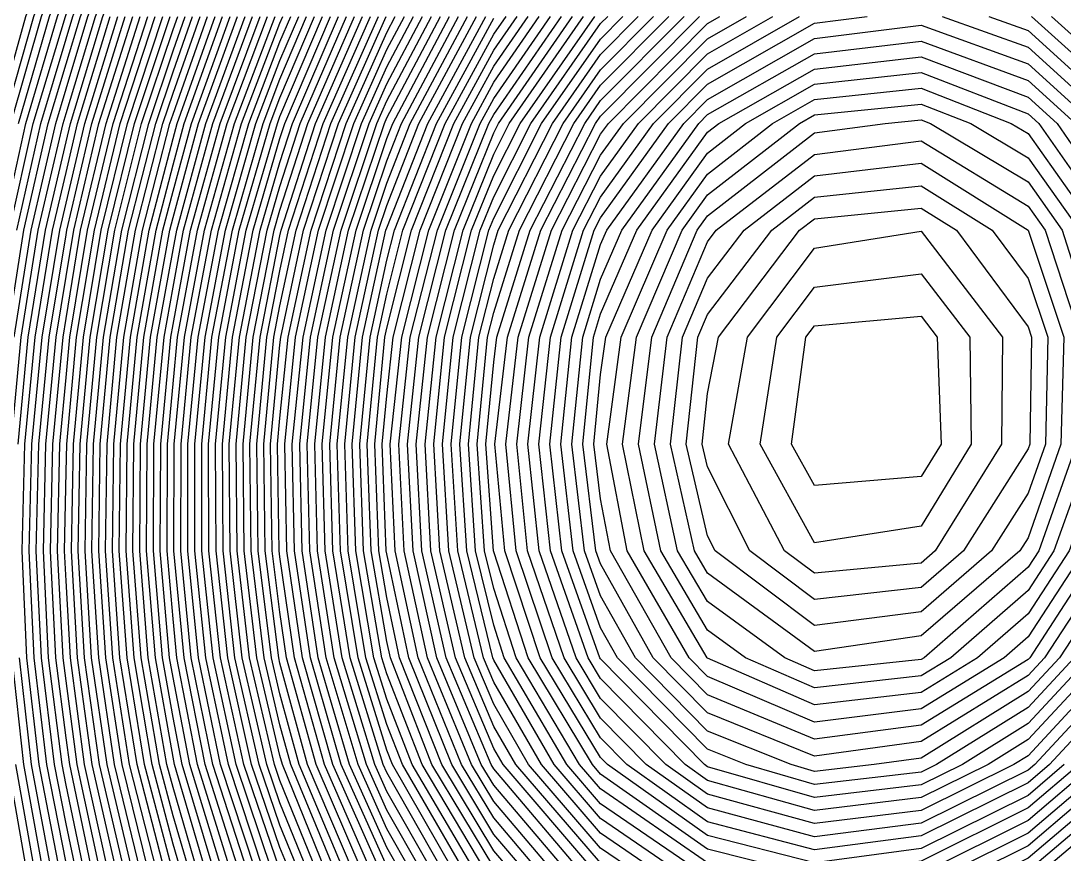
# Model space of a CAD drawing. Header units: inches. Extents: x -3765 to -2207, y 6717241 to 6718976.
# Drawn here: x -2516.04 to -2479.46, y 6717805.6 to 6717834.82 of the extents above; entities that cross this region are included whole.
import ezdxf

# ---------------------------------------------------------------- set-up
doc = ezdxf.new("R2010")
doc.units = ezdxf.units.IN
doc.header["$MEASUREMENT"] = 0

msp = doc.modelspace()

# ---------------------------------------------------------------- linework, layer by layer
for points in [[(-2516.916, 6717831.222), (-2515.869, 6717834.97), (-2514.506, 6717838.718), (-2514.452, 6717838.848), (-2512.893, 6717842.466), (-2510.891, 6717846.215), (-2510.704, 6717846.528), (-2508.444, 6717849.963), (-2506.956, 6717851.891), (-2505.319, 6717853.711), (-2503.208, 6717855.799), (-2501.132, 6717857.459)], [(-2516.688, 6717827.474), (-2515.866, 6717831.222), (-2514.757, 6717834.97), (-2514.452, 6717835.808), (-2513.38, 6717838.718), (-2511.669, 6717842.466), (-2510.704, 6717844.258), (-2509.555, 6717846.215), (-2506.956, 6717849.962), (-2506.955, 6717849.963), (-2503.585, 6717853.711), (-2503.208, 6717854.084), (-2499.46, 6717857.115), (-2498.905, 6717857.459)], [(-2516.653, 6717831.222), (-2515.591, 6717834.97), (-2514.452, 6717838.095), (-2514.222, 6717838.718), (-2512.587, 6717842.466), (-2510.704, 6717845.961), (-2510.555, 6717846.215), (-2508.072, 6717849.963), (-2506.956, 6717851.408), (-2504.886, 6717853.711), (-2503.208, 6717855.371), (-2500.596, 6717857.459)], [(-2516.524, 6717823.726), (-2515.934, 6717827.474), (-2515.079, 6717831.222), (-2514.452, 6717833.311), (-2513.953, 6717834.97), (-2512.538, 6717838.718), (-2510.751, 6717842.466), (-2510.704, 6717842.554), (-2508.555, 6717846.215), (-2506.956, 6717848.52), (-2505.795, 6717849.963), (-2503.208, 6717852.806), (-2502.193, 6717853.711), (-2499.46, 6717855.947), (-2497.019, 6717857.459)], [(-2516.437, 6717827.474), (-2515.604, 6717831.222), (-2514.479, 6717834.97), (-2514.452, 6717835.046), (-2513.099, 6717838.718), (-2511.363, 6717842.466), (-2510.704, 6717843.69), (-2509.221, 6717846.215), (-2506.956, 6717849.481), (-2506.568, 6717849.963), (-2503.208, 6717853.656), (-2503.146, 6717853.711), (-2499.46, 6717856.726), (-2498.276, 6717857.459)], [(-2516.391, 6717831.222), (-2515.313, 6717834.97), (-2514.452, 6717837.333), (-2513.942, 6717838.718), (-2512.281, 6717842.466), (-2510.704, 6717845.393), (-2510.221, 6717846.215), (-2507.7, 6717849.963), (-2506.956, 6717850.926), (-2504.452, 6717853.711), (-2503.208, 6717854.942), (-2500.059, 6717857.459)], [(-2516.384, 6717819.978), (-2516.033, 6717823.726), (-2515.431, 6717827.474), (-2514.555, 6717831.222), (-2514.452, 6717831.564), (-2513.428, 6717834.97), (-2511.977, 6717838.718), (-2510.704, 6717841.382), (-2510.145, 6717842.466), (-2507.888, 6717846.215), (-2506.956, 6717847.559), (-2505.022, 6717849.963), (-2503.208, 6717851.956), (-2501.241, 6717853.711), (-2499.46, 6717855.168), (-2495.761, 6717857.459)], [(-2516.279, 6717823.726), (-2515.682, 6717827.474), (-2514.817, 6717831.222), (-2514.452, 6717832.438), (-2513.691, 6717834.97), (-2512.257, 6717838.718), (-2510.704, 6717841.97), (-2510.448, 6717842.466), (-2508.221, 6717846.215), (-2506.956, 6717848.039), (-2505.409, 6717849.963), (-2503.208, 6717852.381), (-2501.717, 6717853.711), (-2499.46, 6717855.557), (-2496.39, 6717857.459)], [(-2516.185, 6717827.474), (-2515.342, 6717831.222), (-2514.452, 6717834.184), (-2514.215, 6717834.97), (-2512.819, 6717838.718), (-2511.057, 6717842.466), (-2510.704, 6717843.122), (-2508.888, 6717846.215), (-2506.956, 6717849.001), (-2506.182, 6717849.963), (-2503.208, 6717853.231), (-2502.67, 6717853.711), (-2499.46, 6717856.336), (-2497.648, 6717857.459)], [(-2516.14, 6717819.978), (-2515.788, 6717823.726), (-2515.179, 6717827.474), (-2514.452, 6717830.571), (-2514.3, 6717831.222), (-2513.166, 6717834.97), (-2511.696, 6717838.718), (-2510.704, 6717840.795), (-2509.843, 6717842.466), (-2507.555, 6717846.215), (-2506.956, 6717847.078), (-2504.635, 6717849.963), (-2503.208, 6717851.532), (-2500.765, 6717853.711), (-2499.46, 6717854.778), (-2495.711, 6717857.125), (-2494.965, 6717857.459)], [(-2516.129, 6717831.222), (-2515.035, 6717834.97), (-2514.452, 6717836.571), (-2513.661, 6717838.718), (-2511.975, 6717842.466), (-2510.704, 6717844.825), (-2509.888, 6717846.215), (-2507.327, 6717849.963), (-2506.956, 6717850.444), (-2504.018, 6717853.711), (-2503.208, 6717854.513), (-2499.523, 6717857.459)], [(-2507.107, 6717789.994), (-2510.086, 6717793.742), (-2510.704, 6717794.733), (-2512.152, 6717797.49), (-2513.623, 6717801.238), (-2514.452, 6717804.146), (-2514.675, 6717804.986), (-2515.403, 6717808.734), (-2515.834, 6717812.482), (-2515.993, 6717816.23), (-2515.896, 6717819.978), (-2515.542, 6717823.726), (-2514.928, 6717827.474), (-2514.452, 6717829.5), (-2514.051, 6717831.222), (-2512.904, 6717834.97)], [(-2506.956, 6717790.35), (-2509.672, 6717793.742), (-2510.704, 6717795.396), (-2511.803, 6717797.49), (-2513.313, 6717801.238), (-2514.387, 6717804.986), (-2514.452, 6717805.297), (-2515.133, 6717808.734), (-2515.578, 6717812.482), (-2515.746, 6717816.23), (-2515.652, 6717819.978), (-2515.297, 6717823.726), (-2514.676, 6717827.474), (-2514.452, 6717828.429), (-2513.802, 6717831.222), (-2512.641, 6717834.97)], [(-2506.041, 6717789.994), (-2506.956, 6717790.867), (-2509.258, 6717793.742), (-2510.704, 6717796.06), (-2511.455, 6717797.49), (-2513.002, 6717801.238), (-2514.104, 6717804.986), (-2514.452, 6717806.656), (-2514.864, 6717808.734), (-2515.322, 6717812.482), (-2515.499, 6717816.23), (-2515.408, 6717819.978), (-2515.052, 6717823.726), (-2514.452, 6717827.315), (-2514.426, 6717827.474), (-2513.553, 6717831.222), (-2512.379, 6717834.97)], [(-2505.5, 6717789.994), (-2506.956, 6717791.384), (-2508.844, 6717793.742), (-2510.704, 6717796.723), (-2511.106, 6717797.49), (-2512.692, 6717801.238), (-2513.822, 6717804.986), (-2514.452, 6717808.015), (-2514.594, 6717808.734), (-2515.066, 6717812.482), (-2515.251, 6717816.23), (-2515.164, 6717819.978), (-2514.806, 6717823.726), (-2514.452, 6717825.847), (-2514.185, 6717827.474), (-2513.304, 6717831.222), (-2512.117, 6717834.97)], [(-2504.959, 6717789.994), (-2506.956, 6717791.901), (-2508.43, 6717793.742), (-2510.704, 6717797.387), (-2510.758, 6717797.49), (-2512.382, 6717801.238), (-2513.539, 6717804.986), (-2514.328, 6717808.734), (-2514.452, 6717809.676), (-2514.81, 6717812.482), (-2515.004, 6717816.23), (-2514.92, 6717819.978), (-2514.561, 6717823.726), (-2514.452, 6717824.379), (-2513.945, 6717827.474), (-2513.054, 6717831.222), (-2511.854, 6717834.97)], [(-2504.417, 6717789.994), (-2506.956, 6717792.418), (-2508.016, 6717793.742), (-2510.4, 6717797.49), (-2510.704, 6717798.093), (-2512.071, 6717801.238), (-2513.256, 6717804.986), (-2514.066, 6717808.734), (-2514.452, 6717811.678), (-2514.554, 6717812.482), (-2514.756, 6717816.23), (-2514.676, 6717819.978), (-2514.452, 6717822.313), (-2514.321, 6717823.726), (-2513.704, 6717827.474), (-2512.805, 6717831.222), (-2511.592, 6717834.97)], [(-2503.876, 6717789.994), (-2506.956, 6717792.934), (-2507.602, 6717793.742), (-2510.041, 6717797.49), (-2510.704, 6717798.807), (-2511.761, 6717801.238), (-2512.974, 6717804.986), (-2513.804, 6717808.734), (-2514.303, 6717812.482), (-2514.452, 6717815.184), (-2514.509, 6717816.23), (-2514.452, 6717818.998), (-2514.432, 6717819.978), (-2514.085, 6717823.726), (-2513.464, 6717827.474), (-2512.556, 6717831.222), (-2511.33, 6717834.97)], [(-2503.335, 6717789.994), (-2506.956, 6717793.451), (-2507.188, 6717793.742), (-2509.682, 6717797.49), (-2510.704, 6717799.521), (-2511.45, 6717801.238), (-2512.691, 6717804.986), (-2513.541, 6717808.734), (-2514.055, 6717812.482), (-2514.268, 6717816.23), (-2514.197, 6717819.978), (-2513.849, 6717823.726), (-2513.223, 6717827.474), (-2512.307, 6717831.222), (-2511.067, 6717834.97)], [(-2503.208, 6717790.329), (-2506.756, 6717793.742), (-2506.956, 6717793.975), (-2509.322, 6717797.49), (-2510.704, 6717800.234), (-2511.14, 6717801.238), (-2512.408, 6717804.986), (-2513.279, 6717808.734), (-2513.806, 6717812.482), (-2514.028, 6717816.23), (-2513.962, 6717819.978), (-2513.614, 6717823.726), (-2512.983, 6717827.474), (-2512.058, 6717831.222), (-2510.805, 6717834.97)], [(-2502.05, 6717789.994), (-2503.208, 6717790.767), (-2506.3, 6717793.742), (-2506.956, 6717794.509), (-2508.963, 6717797.49), (-2510.704, 6717800.948), (-2510.83, 6717801.238), (-2512.126, 6717804.986), (-2513.016, 6717808.734), (-2513.558, 6717812.482), (-2513.789, 6717816.23), (-2513.726, 6717819.978), (-2513.378, 6717823.726), (-2512.742, 6717827.474), (-2511.808, 6717831.222), (-2510.704, 6717834.514), (-2510.542, 6717834.97)], [(-2501.394, 6717789.994), (-2503.208, 6717791.205), (-2505.845, 6717793.742), (-2506.956, 6717795.042), (-2508.604, 6717797.49), (-2510.514, 6717801.238), (-2510.704, 6717801.719), (-2511.843, 6717804.986), (-2512.754, 6717808.734), (-2513.31, 6717812.482), (-2513.549, 6717816.23), (-2513.491, 6717819.978), (-2513.142, 6717823.726), (-2512.502, 6717827.474), (-2511.559, 6717831.222), (-2510.704, 6717833.772), (-2510.279, 6717834.97)], [(-2500.738, 6717789.994), (-2503.208, 6717791.643), (-2505.389, 6717793.742), (-2506.956, 6717795.576), (-2508.245, 6717797.49), (-2510.194, 6717801.238), (-2510.704, 6717802.53), (-2511.56, 6717804.986), (-2512.492, 6717808.734), (-2513.062, 6717812.482), (-2513.31, 6717816.23), (-2513.256, 6717819.978), (-2512.906, 6717823.726), (-2512.261, 6717827.474), (-2511.31, 6717831.222), (-2510.704, 6717833.029), (-2510.017, 6717834.97)], [(-2500.082, 6717789.994), (-2503.208, 6717792.082), (-2504.933, 6717793.742), (-2506.956, 6717796.109), (-2507.885, 6717797.49), (-2509.874, 6717801.238), (-2510.704, 6717803.34), (-2511.278, 6717804.986), (-2512.229, 6717808.734), (-2512.813, 6717812.482), (-2513.07, 6717816.23), (-2513.02, 6717819.978), (-2512.671, 6717823.726), (-2512.021, 6717827.474), (-2511.061, 6717831.222), (-2510.704, 6717832.287), (-2509.754, 6717834.97)], [(-2499.46, 6717790.013), (-2503.208, 6717792.52), (-2504.478, 6717793.742), (-2506.956, 6717796.642), (-2507.526, 6717797.49), (-2509.554, 6717801.238), (-2510.704, 6717804.151), (-2510.995, 6717804.986), (-2511.967, 6717808.734), (-2512.565, 6717812.482), (-2512.831, 6717816.23), (-2512.785, 6717819.978), (-2512.435, 6717823.726), (-2511.78, 6717827.474), (-2510.812, 6717831.222), (-2510.704, 6717831.544), (-2509.491, 6717834.97)], [(-2499.46, 6717790.4), (-2503.208, 6717792.958), (-2504.022, 6717793.742), (-2506.956, 6717797.176), (-2507.167, 6717797.49), (-2509.234, 6717801.238), (-2510.704, 6717804.961), (-2510.712, 6717804.986), (-2511.704, 6717808.734), (-2512.317, 6717812.482), (-2512.591, 6717816.23), (-2512.55, 6717819.978), (-2512.199, 6717823.726), (-2511.54, 6717827.474), (-2510.704, 6717830.697), (-2510.561, 6717831.222), (-2509.228, 6717834.97)], [(-2497.588, 6717789.994), (-2499.46, 6717790.787), (-2503.208, 6717793.396), (-2503.567, 6717793.742), (-2506.793, 6717797.49), (-2506.956, 6717797.726), (-2508.914, 6717801.238), (-2510.422, 6717804.986), (-2510.704, 6717805.946), (-2511.442, 6717808.734), (-2512.068, 6717812.482), (-2512.352, 6717816.23), (-2512.314, 6717819.978), (-2511.963, 6717823.726), (-2511.299, 6717827.474), (-2510.704, 6717829.77), (-2510.31, 6717831.222), (-2508.966, 6717834.97)], [(-2496.676, 6717789.994), (-2499.46, 6717791.174), (-2503.091, 6717793.742), (-2503.208, 6717793.838), (-2506.398, 6717797.49), (-2506.956, 6717798.3), (-2508.594, 6717801.238), (-2510.131, 6717804.986), (-2510.704, 6717806.937), (-2511.18, 6717808.734), (-2511.82, 6717812.482), (-2512.112, 6717816.23), (-2512.079, 6717819.978), (-2511.728, 6717823.726), (-2511.059, 6717827.474), (-2510.704, 6717828.843), (-2510.059, 6717831.222), (-2508.703, 6717834.97)], [(-2495.764, 6717789.994), (-2499.46, 6717791.561), (-2502.544, 6717793.742), (-2503.208, 6717794.29), (-2506.003, 6717797.49), (-2506.956, 6717798.874), (-2508.274, 6717801.238), (-2509.841, 6717804.986), (-2510.704, 6717807.928), (-2510.917, 6717808.734), (-2511.572, 6717812.482), (-2511.873, 6717816.23), (-2511.843, 6717819.978), (-2511.492, 6717823.726), (-2510.818, 6717827.474), (-2510.704, 6717827.917), (-2509.808, 6717831.222), (-2508.44, 6717834.97)], [(-2495.711, 6717790.327), (-2499.46, 6717791.948), (-2501.996, 6717793.742), (-2503.208, 6717794.742), (-2505.608, 6717797.49), (-2506.956, 6717799.448), (-2507.954, 6717801.238), (-2509.55, 6717804.986), (-2510.653, 6717808.734), (-2510.704, 6717808.994), (-2511.323, 6717812.482), (-2511.633, 6717816.23), (-2511.608, 6717819.978), (-2511.256, 6717823.726), (-2510.704, 6717826.79), (-2510.576, 6717827.474), (-2509.557, 6717831.222), (-2508.177, 6717834.97)], [(-2495.711, 6717790.68), (-2499.46, 6717792.335), (-2501.449, 6717793.742), (-2503.208, 6717795.195), (-2505.212, 6717797.49), (-2506.956, 6717800.022), (-2507.634, 6717801.238), (-2509.259, 6717804.986), (-2510.384, 6717808.734), (-2510.704, 6717810.392), (-2511.075, 6717812.482), (-2511.394, 6717816.23), (-2511.373, 6717819.978), (-2511.02, 6717823.726), (-2510.704, 6717825.483), (-2510.332, 6717827.474), (-2509.306, 6717831.222), (-2507.915, 6717834.97)], [(-2491.963, 6717790.236), (-2495.711, 6717791.033), (-2499.46, 6717792.722), (-2500.902, 6717793.742), (-2503.208, 6717795.647), (-2504.817, 6717797.49), (-2506.956, 6717800.596), (-2507.314, 6717801.238), (-2508.969, 6717804.986), (-2510.114, 6717808.734), (-2510.704, 6717811.791), (-2510.827, 6717812.482), (-2511.154, 6717816.23), (-2511.137, 6717819.978), (-2510.785, 6717823.726), (-2510.704, 6717824.175), (-2510.088, 6717827.474), (-2509.055, 6717831.222), (-2507.652, 6717834.97)], [(-2491.963, 6717790.567), (-2495.711, 6717791.387), (-2499.46, 6717793.109), (-2500.354, 6717793.742), (-2503.208, 6717796.099), (-2504.422, 6717797.49), (-2506.956, 6717801.17), (-2506.994, 6717801.238), (-2508.678, 6717804.986), (-2509.844, 6717808.734), (-2510.575, 6717812.482), (-2510.704, 6717813.847), (-2510.915, 6717816.23), (-2510.902, 6717819.978), (-2510.704, 6717822.084), (-2510.545, 6717823.726), (-2509.844, 6717827.474), (-2508.804, 6717831.222), (-2507.389, 6717834.97)], [(-2478.851, 6717793.742), (-2480.719, 6717792.736), (-2484.467, 6717791.431), (-2488.215, 6717790.819), (-2491.963, 6717790.899), (-2495.711, 6717791.74), (-2499.46, 6717793.496), (-2499.807, 6717793.742), (-2503.208, 6717796.552), (-2504.027, 6717797.49), (-2506.647, 6717801.238), (-2506.956, 6717801.807), (-2508.387, 6717804.986), (-2509.574, 6717808.734), (-2510.319, 6717812.482), (-2510.675, 6717816.23), (-2510.666, 6717819.978), (-2510.304, 6717823.726), (-2509.6, 6717827.474), (-2508.553, 6717831.222), (-2507.126, 6717834.97)], [(-2479.442, 6717793.742), (-2480.719, 6717793.054), (-2484.467, 6717791.746), (-2488.215, 6717791.138), (-2491.963, 6717791.23), (-2495.711, 6717792.093), (-2499.187, 6717793.742), (-2499.46, 6717793.888), (-2503.208, 6717797.004), (-2503.632, 6717797.49), (-2506.296, 6717801.238), (-2506.956, 6717802.452), (-2508.096, 6717804.986), (-2509.304, 6717808.734), (-2510.064, 6717812.482), (-2510.429, 6717816.23), (-2510.424, 6717819.978), (-2510.063, 6717823.726), (-2509.356, 6717827.474), (-2508.301, 6717831.222), (-2506.956, 6717834.74), (-2506.858, 6717834.97)], [(-2480.033, 6717793.742), (-2480.719, 6717793.372), (-2484.467, 6717792.061), (-2488.215, 6717791.456), (-2491.963, 6717791.561), (-2495.711, 6717792.446), (-2498.442, 6717793.742), (-2499.46, 6717794.286), (-2503.208, 6717797.456), (-2503.237, 6717797.49), (-2505.946, 6717801.238), (-2506.956, 6717803.098), (-2507.806, 6717804.986), (-2509.035, 6717808.734), (-2509.809, 6717812.482), (-2510.182, 6717816.23), (-2510.182, 6717819.978), (-2509.822, 6717823.726), (-2509.112, 6717827.474), (-2508.05, 6717831.222), (-2506.956, 6717834.084), (-2506.578, 6717834.97)], [(-2480.624, 6717793.742), (-2480.719, 6717793.69), (-2484.467, 6717792.376), (-2488.215, 6717791.775), (-2491.963, 6717791.893), (-2495.711, 6717792.8), (-2497.697, 6717793.742), (-2499.46, 6717794.685), (-2502.772, 6717797.49), (-2503.208, 6717797.938), (-2505.596, 6717801.238), (-2506.956, 6717803.743), (-2507.515, 6717804.986), (-2508.765, 6717808.734), (-2509.553, 6717812.482), (-2509.936, 6717816.23), (-2509.941, 6717819.978), (-2509.581, 6717823.726), (-2508.868, 6717827.474), (-2507.799, 6717831.222), (-2506.956, 6717833.427), (-2506.299, 6717834.97)], [(-2481.471, 6717793.742), (-2484.467, 6717792.69), (-2488.215, 6717792.094), (-2491.963, 6717792.224), (-2495.711, 6717793.153), (-2496.952, 6717793.742), (-2499.46, 6717795.083), (-2502.301, 6717797.49), (-2503.208, 6717798.422), (-2505.245, 6717801.238), (-2506.956, 6717804.389), (-2507.224, 6717804.986), (-2508.495, 6717808.734), (-2509.298, 6717812.482), (-2509.69, 6717816.23), (-2509.699, 6717819.978), (-2509.34, 6717823.726), (-2508.624, 6717827.474), (-2507.548, 6717831.222), (-2506.956, 6717832.771), (-2506.02, 6717834.97)], [(-2482.368, 6717793.742), (-2484.467, 6717793.005), (-2488.215, 6717792.413), (-2491.963, 6717792.556), (-2495.711, 6717793.506), (-2496.208, 6717793.742), (-2499.46, 6717795.482), (-2501.831, 6717797.49), (-2503.208, 6717798.907), (-2504.895, 6717801.238), (-2506.932, 6717804.986), (-2506.956, 6717805.045), (-2508.225, 6717808.734), (-2509.043, 6717812.482), (-2509.444, 6717816.23), (-2509.457, 6717819.978), (-2509.099, 6717823.726), (-2508.38, 6717827.474), (-2507.297, 6717831.222), (-2506.956, 6717832.115), (-2505.74, 6717834.97)], [(-2483.265, 6717793.742), (-2484.467, 6717793.32), (-2488.215, 6717792.732), (-2491.963, 6717792.887), (-2495.282, 6717793.742), (-2495.711, 6717793.863), (-2499.46, 6717795.88), (-2501.36, 6717797.49), (-2503.208, 6717799.391), (-2504.544, 6717801.238), (-2506.614, 6717804.986), (-2506.956, 6717805.829), (-2507.955, 6717808.734), (-2508.787, 6717812.482), (-2509.198, 6717816.23), (-2509.216, 6717819.978), (-2508.858, 6717823.726), (-2508.136, 6717827.474), (-2507.046, 6717831.222), (-2506.956, 6717831.458), (-2505.461, 6717834.97)], [(-2484.162, 6717793.742), (-2484.467, 6717793.634), (-2488.215, 6717793.051), (-2491.963, 6717793.218), (-2493.995, 6717793.742), (-2495.711, 6717794.225), (-2499.46, 6717796.279), (-2500.889, 6717797.49), (-2503.208, 6717799.875), (-2504.194, 6717801.238), (-2506.296, 6717804.986), (-2506.956, 6717806.613), (-2507.686, 6717808.734), (-2508.532, 6717812.482), (-2508.952, 6717816.23), (-2508.974, 6717819.978), (-2508.617, 6717823.726), (-2507.893, 6717827.474), (-2506.956, 6717830.687), (-2506.784, 6717831.222), (-2505.181, 6717834.97)], [(-2485.823, 6717793.742), (-2488.215, 6717793.37), (-2491.963, 6717793.55), (-2492.708, 6717793.742), (-2495.711, 6717794.587), (-2499.46, 6717796.678), (-2500.419, 6717797.49), (-2503.208, 6717800.359), (-2503.843, 6717801.238), (-2505.978, 6717804.986), (-2506.956, 6717807.397), (-2507.416, 6717808.734), (-2508.277, 6717812.482), (-2508.706, 6717816.23), (-2508.733, 6717819.978), (-2508.376, 6717823.726), (-2507.649, 6717827.474), (-2506.956, 6717829.85), (-2506.515, 6717831.222), (-2504.902, 6717834.97)], [(-2487.878, 6717793.742), (-2488.215, 6717793.689), (-2489.267, 6717793.742), (-2491.963, 6717793.884), (-2495.711, 6717794.949), (-2499.46, 6717797.076), (-2499.948, 6717797.49), (-2503.208, 6717800.844), (-2503.493, 6717801.238), (-2505.66, 6717804.986), (-2506.956, 6717808.181), (-2507.146, 6717808.734), (-2508.021, 6717812.482), (-2508.459, 6717816.23), (-2508.491, 6717819.978), (-2508.135, 6717823.726), (-2507.405, 6717827.474), (-2506.956, 6717829.014), (-2506.247, 6717831.222), (-2504.623, 6717834.97)], [(-2478.019, 6717797.49), (-2480.719, 6717795.939), (-2484.467, 6717794.591), (-2488.215, 6717794.013), (-2491.963, 6717794.223), (-2495.711, 6717795.311), (-2499.46, 6717797.475), (-2499.477, 6717797.49), (-2503.13, 6717801.238), (-2503.208, 6717801.339), (-2505.342, 6717804.986), (-2506.869, 6717808.734), (-2506.956, 6717809.052), (-2507.766, 6717812.482), (-2508.213, 6717816.23), (-2508.249, 6717819.978), (-2507.894, 6717823.726), (-2507.161, 6717827.474), (-2506.956, 6717828.177), (-2505.978, 6717831.222), (-2504.343, 6717834.97)], [(-2478.578, 6717797.49), (-2480.719, 6717796.261), (-2484.467, 6717794.911), (-2488.215, 6717794.338), (-2491.963, 6717794.562), (-2495.711, 6717795.673), (-2498.856, 6717797.49), (-2499.46, 6717797.899), (-2502.716, 6717801.238), (-2503.208, 6717801.882), (-2505.024, 6717804.986), (-2506.574, 6717808.734), (-2506.956, 6717810.133), (-2507.511, 6717812.482), (-2507.967, 6717816.23), (-2508.008, 6717819.978), (-2507.653, 6717823.726), (-2506.956, 6717827.278), (-2506.914, 6717827.474), (-2505.71, 6717831.222), (-2504.064, 6717834.97)], [(-2479.138, 6717797.49), (-2480.719, 6717796.582), (-2484.467, 6717795.23), (-2488.215, 6717794.664), (-2491.963, 6717794.901), (-2495.711, 6717796.036), (-2498.229, 6717797.49), (-2499.46, 6717798.324), (-2502.301, 6717801.238), (-2503.208, 6717802.425), (-2504.706, 6717804.986), (-2506.28, 6717808.734), (-2506.956, 6717811.213), (-2507.255, 6717812.482), (-2507.721, 6717816.23), (-2507.766, 6717819.978), (-2507.412, 6717823.726), (-2506.956, 6717826.05), (-2506.651, 6717827.474), (-2505.441, 6717831.222), (-2503.784, 6717834.97)], [(-2479.698, 6717797.49), (-2480.719, 6717796.903), (-2484.467, 6717795.55), (-2488.215, 6717794.989), (-2491.963, 6717795.239), (-2495.711, 6717796.398), (-2497.602, 6717797.49), (-2499.46, 6717798.749), (-2501.887, 6717801.238), (-2503.208, 6717802.968), (-2504.389, 6717804.986), (-2505.985, 6717808.734), (-2506.956, 6717812.294), (-2507, 6717812.482), (-2507.475, 6717816.23), (-2507.524, 6717819.978), (-2507.171, 6717823.726), (-2506.956, 6717824.822), (-2506.389, 6717827.474), (-2505.173, 6717831.222), (-2503.505, 6717834.97)], [(-2480.257, 6717797.49), (-2480.719, 6717797.225), (-2484.467, 6717795.869), (-2488.215, 6717795.314), (-2491.963, 6717795.578), (-2495.711, 6717796.76), (-2496.975, 6717797.49), (-2499.46, 6717799.174), (-2501.472, 6717801.238), (-2503.208, 6717803.511), (-2504.071, 6717804.986), (-2505.69, 6717808.734), (-2506.725, 6717812.482), (-2506.956, 6717814.082), (-2507.229, 6717816.23), (-2507.283, 6717819.978), (-2506.956, 6717823.451), (-2506.928, 6717823.726), (-2506.126, 6717827.474), (-2504.904, 6717831.222), (-2503.226, 6717834.97)], [(-2480.874, 6717797.49), (-2484.467, 6717796.189), (-2488.215, 6717795.639), (-2491.963, 6717795.917), (-2495.711, 6717797.122), (-2496.348, 6717797.49), (-2499.46, 6717799.599), (-2501.057, 6717801.238), (-2503.208, 6717804.054), (-2503.753, 6717804.986), (-2505.396, 6717808.734), (-2506.447, 6717812.482), (-2506.956, 6717816.019), (-2506.983, 6717816.23), (-2507.041, 6717819.978), (-2506.956, 6717820.885), (-2506.667, 6717823.726), (-2505.864, 6717827.474), (-2504.636, 6717831.222), (-2503.208, 6717834.41), (-2502.911, 6717834.97)], [(-2481.756, 6717797.49), (-2484.467, 6717796.508), (-2488.215, 6717795.964), (-2491.963, 6717796.256), (-2495.711, 6717797.484), (-2495.721, 6717797.49), (-2499.46, 6717800.025), (-2500.643, 6717801.238), (-2503.208, 6717804.597), (-2503.435, 6717804.986), (-2505.101, 6717808.734), (-2506.168, 6717812.482), (-2506.716, 6717816.23), (-2506.786, 6717819.978), (-2506.406, 6717823.726), (-2505.601, 6717827.474), (-2504.367, 6717831.222), (-2503.208, 6717833.811), (-2502.594, 6717834.97)], [(-2482.639, 6717797.49), (-2484.467, 6717796.828), (-2488.215, 6717796.289), (-2491.963, 6717796.594), (-2494.694, 6717797.49), (-2495.711, 6717797.87), (-2499.46, 6717800.45), (-2500.228, 6717801.238), (-2503.101, 6717804.986), (-2503.208, 6717805.173), (-2504.806, 6717808.734), (-2505.89, 6717812.482), (-2506.448, 6717816.23), (-2506.523, 6717819.978), (-2506.145, 6717823.726), (-2505.338, 6717827.474), (-2504.099, 6717831.222), (-2503.208, 6717833.211), (-2502.277, 6717834.97)], [(-2483.521, 6717797.49), (-2484.467, 6717797.147), (-2488.215, 6717796.614), (-2491.963, 6717796.933), (-2493.661, 6717797.49), (-2495.711, 6717798.256), (-2499.46, 6717800.875), (-2499.813, 6717801.238), (-2502.727, 6717804.986), (-2503.208, 6717805.829), (-2504.512, 6717808.734), (-2505.611, 6717812.482), (-2506.179, 6717816.23), (-2506.26, 6717819.978), (-2505.884, 6717823.726), (-2505.076, 6717827.474), (-2503.83, 6717831.222), (-2503.208, 6717832.612), (-2501.96, 6717834.97)], [(-2484.403, 6717797.49), (-2484.467, 6717797.467), (-2488.215, 6717796.939), (-2491.963, 6717797.272), (-2492.628, 6717797.49), (-2495.711, 6717798.642), (-2499.38, 6717801.238), (-2499.46, 6717801.308), (-2502.352, 6717804.986), (-2503.208, 6717806.485), (-2504.217, 6717808.734), (-2505.332, 6717812.482), (-2505.911, 6717816.23), (-2505.997, 6717819.978), (-2505.623, 6717823.726), (-2504.813, 6717827.474), (-2503.562, 6717831.222), (-2503.208, 6717832.013), (-2501.643, 6717834.97)], [(-2486.611, 6717797.49), (-2488.215, 6717797.264), (-2490.691, 6717797.49), (-2491.963, 6717797.618), (-2495.711, 6717799.028), (-2498.834, 6717801.238), (-2499.46, 6717801.784), (-2501.978, 6717804.986), (-2503.208, 6717807.141), (-2503.923, 6717808.734), (-2505.054, 6717812.482), (-2505.642, 6717816.23), (-2505.734, 6717819.978), (-2505.362, 6717823.726), (-2504.551, 6717827.474), (-2503.293, 6717831.222), (-2503.208, 6717831.414), (-2501.326, 6717834.97)], [(-2478.071, 6717801.238), (-2480.719, 6717799.576), (-2484.467, 6717798.14), (-2488.215, 6717797.595), (-2491.963, 6717797.978), (-2495.711, 6717799.413), (-2498.289, 6717801.238), (-2499.46, 6717802.26), (-2501.603, 6717804.986), (-2503.208, 6717807.798), (-2503.628, 6717808.734), (-2504.775, 6717812.482), (-2505.374, 6717816.23), (-2505.471, 6717819.978), (-2505.101, 6717823.726), (-2504.288, 6717827.474), (-2503.208, 6717830.69), (-2502.999, 6717831.222), (-2501.009, 6717834.97)], [(-2478.61, 6717801.238), (-2480.719, 6717799.914), (-2484.467, 6717798.477), (-2488.215, 6717797.94), (-2491.963, 6717798.338), (-2495.711, 6717799.799), (-2497.744, 6717801.238), (-2499.46, 6717802.736), (-2501.229, 6717804.986), (-2503.208, 6717808.454), (-2503.333, 6717808.734), (-2504.496, 6717812.482), (-2505.105, 6717816.23), (-2505.208, 6717819.978), (-2504.841, 6717823.726), (-2504.026, 6717827.474), (-2503.208, 6717829.909), (-2502.693, 6717831.222), (-2500.692, 6717834.97)], [(-2479.148, 6717801.238), (-2480.719, 6717800.252), (-2484.467, 6717798.815), (-2488.215, 6717798.284), (-2491.963, 6717798.698), (-2495.711, 6717800.185), (-2497.199, 6717801.238), (-2499.46, 6717803.212), (-2500.854, 6717804.986), (-2503.009, 6717808.734), (-2503.208, 6717809.246), (-2504.218, 6717812.482), (-2504.837, 6717816.23), (-2504.946, 6717819.978), (-2504.58, 6717823.726), (-2503.763, 6717827.474), (-2503.208, 6717829.128), (-2502.387, 6717831.222), (-2500.375, 6717834.97)], [(-2479.686, 6717801.238), (-2480.719, 6717800.59), (-2484.467, 6717799.152), (-2488.215, 6717798.629), (-2491.963, 6717799.059), (-2495.711, 6717800.571), (-2496.653, 6717801.238), (-2499.46, 6717803.688), (-2500.48, 6717804.986), (-2502.663, 6717808.734), (-2503.208, 6717810.139), (-2503.939, 6717812.482), (-2504.568, 6717816.23), (-2504.683, 6717819.978), (-2504.319, 6717823.726), (-2503.501, 6717827.474), (-2503.208, 6717828.347), (-2502.081, 6717831.222), (-2500.058, 6717834.97)], [(-2480.225, 6717801.238), (-2480.719, 6717800.927), (-2484.467, 6717799.489), (-2488.215, 6717798.973), (-2491.963, 6717799.419), (-2495.711, 6717800.957), (-2496.108, 6717801.238), (-2499.46, 6717804.164), (-2500.106, 6717804.986), (-2502.317, 6717808.734), (-2503.208, 6717811.032), (-2503.66, 6717812.482), (-2504.3, 6717816.23), (-2504.42, 6717819.978), (-2504.058, 6717823.726), (-2503.238, 6717827.474), (-2503.208, 6717827.565), (-2501.775, 6717831.222), (-2499.741, 6717834.97)], [(-2480.791, 6717801.238), (-2484.467, 6717799.826), (-2488.215, 6717799.318), (-2491.963, 6717799.779), (-2495.476, 6717801.238), (-2495.711, 6717801.355), (-2499.46, 6717804.64), (-2499.731, 6717804.986), (-2501.971, 6717808.734), (-2503.208, 6717811.924), (-2503.382, 6717812.482), (-2504.031, 6717816.23), (-2504.157, 6717819.978), (-2503.797, 6717823.726), (-2503.208, 6717826.421), (-2502.942, 6717827.474), (-2501.468, 6717831.222), (-2499.46, 6717834.908)], [(-2481.669, 6717801.238), (-2484.467, 6717800.164), (-2488.215, 6717799.662), (-2491.963, 6717800.139), (-2494.609, 6717801.238), (-2495.711, 6717801.787), (-2499.326, 6717804.986), (-2499.46, 6717805.143), (-2501.625, 6717808.734), (-2503.085, 6717812.482), (-2503.208, 6717813.058), (-2503.763, 6717816.23), (-2503.894, 6717819.978), (-2503.536, 6717823.726), (-2503.208, 6717825.228), (-2502.641, 6717827.474), (-2501.162, 6717831.222), (-2499.46, 6717834.347), (-2499.028, 6717834.97)], [(-2482.548, 6717801.238), (-2484.467, 6717800.501), (-2488.215, 6717800.007), (-2491.963, 6717800.499), (-2493.742, 6717801.238), (-2495.711, 6717802.218), (-2498.838, 6717804.986), (-2499.46, 6717805.717), (-2501.28, 6717808.734), (-2502.759, 6717812.482), (-2503.208, 6717814.592), (-2503.494, 6717816.23), (-2503.631, 6717819.978), (-2503.275, 6717823.726), (-2503.208, 6717824.036), (-2502.34, 6717827.474), (-2500.856, 6717831.222), (-2499.46, 6717833.785), (-2498.64, 6717834.97)], [(-2483.427, 6717801.238), (-2484.467, 6717800.838), (-2488.215, 6717800.351), (-2491.963, 6717800.859), (-2492.875, 6717801.238), (-2495.711, 6717802.65), (-2498.351, 6717804.986), (-2499.46, 6717806.29), (-2500.934, 6717808.734), (-2502.433, 6717812.482), (-2503.208, 6717816.127), (-2503.226, 6717816.23), (-2503.368, 6717819.978), (-2503.208, 6717821.673), (-2502.985, 6717823.726), (-2502.039, 6717827.474), (-2500.55, 6717831.222), (-2499.46, 6717833.223), (-2498.251, 6717834.97)], [(-2484.305, 6717801.238), (-2484.467, 6717801.176), (-2488.215, 6717800.696), (-2491.963, 6717801.219), (-2492.008, 6717801.238), (-2495.711, 6717803.081), (-2497.863, 6717804.986), (-2499.46, 6717806.864), (-2500.588, 6717808.734), (-2502.106, 6717812.482), (-2502.915, 6717816.23), (-2503.089, 6717819.978), (-2502.684, 6717823.726), (-2501.738, 6717827.474), (-2500.244, 6717831.222), (-2499.46, 6717832.662), (-2497.863, 6717834.97)], [(-2486.669, 6717801.238), (-2488.215, 6717801.04), (-2489.627, 6717801.238), (-2491.963, 6717801.619), (-2495.711, 6717803.513), (-2497.376, 6717804.986), (-2499.46, 6717807.437), (-2500.242, 6717808.734), (-2501.78, 6717812.482), (-2502.602, 6717816.23), (-2502.784, 6717819.978), (-2502.384, 6717823.726), (-2501.437, 6717827.474), (-2499.938, 6717831.222), (-2499.46, 6717832.1), (-2497.474, 6717834.97)], [(-2478.65, 6717804.986), (-2480.719, 6717803.511), (-2484.467, 6717801.918), (-2488.215, 6717801.402), (-2491.963, 6717802.021), (-2495.711, 6717803.944), (-2496.888, 6717804.986), (-2499.46, 6717808.011), (-2499.896, 6717808.734), (-2501.454, 6717812.482), (-2502.288, 6717816.23), (-2502.479, 6717819.978), (-2502.083, 6717823.726), (-2501.137, 6717827.474), (-2499.632, 6717831.222), (-2499.46, 6717831.538), (-2497.086, 6717834.97)], [(-2479.174, 6717804.986), (-2480.719, 6717803.885), (-2484.467, 6717802.293), (-2488.215, 6717801.786), (-2491.963, 6717802.424), (-2495.711, 6717804.376), (-2496.401, 6717804.986), (-2499.46, 6717808.584), (-2499.55, 6717808.734), (-2501.128, 6717812.482), (-2501.975, 6717816.23), (-2502.174, 6717819.978), (-2501.782, 6717823.726), (-2500.836, 6717827.474), (-2499.46, 6717830.895), (-2499.294, 6717831.222), (-2496.697, 6717834.97)], [(-2479.699, 6717804.986), (-2480.719, 6717804.259), (-2484.467, 6717802.668), (-2488.215, 6717802.17), (-2491.963, 6717802.826), (-2495.711, 6717804.807), (-2495.913, 6717804.986), (-2499.129, 6717808.734), (-2499.46, 6717809.305), (-2500.801, 6717812.482), (-2501.662, 6717816.23), (-2501.868, 6717819.978), (-2501.482, 6717823.726), (-2500.535, 6717827.474), (-2499.46, 6717830.147), (-2498.916, 6717831.222), (-2496.308, 6717834.97)], [(-2480.224, 6717804.986), (-2480.719, 6717804.633), (-2484.467, 6717803.043), (-2488.215, 6717802.554), (-2491.963, 6717803.228), (-2495.268, 6717804.986), (-2495.711, 6717805.29), (-2498.682, 6717808.734), (-2499.46, 6717810.077), (-2500.475, 6717812.482), (-2501.348, 6717816.23), (-2501.563, 6717819.978), (-2501.181, 6717823.726), (-2500.234, 6717827.474), (-2499.46, 6717829.399), (-2498.538, 6717831.222), (-2495.92, 6717834.97)], [(-2480.769, 6717804.986), (-2484.467, 6717803.418), (-2488.215, 6717802.938), (-2491.963, 6717803.63), (-2494.512, 6717804.986), (-2495.711, 6717805.808), (-2498.235, 6717808.734), (-2499.46, 6717810.85), (-2500.149, 6717812.482), (-2501.035, 6717816.23), (-2501.258, 6717819.978), (-2500.88, 6717823.726), (-2499.933, 6717827.474), (-2499.46, 6717828.651), (-2498.16, 6717831.222), (-2495.711, 6717834.72), (-2495.463, 6717834.97)], [(-2481.653, 6717804.986), (-2484.467, 6717803.793), (-2488.215, 6717803.322), (-2491.963, 6717804.033), (-2493.755, 6717804.986), (-2495.711, 6717806.326), (-2497.788, 6717808.734), (-2499.46, 6717811.622), (-2499.823, 6717812.482), (-2500.721, 6717816.23), (-2500.953, 6717819.978), (-2500.58, 6717823.726), (-2499.632, 6717827.474), (-2499.46, 6717827.904), (-2497.782, 6717831.222), (-2495.711, 6717834.18), (-2494.928, 6717834.97)], [(-2482.537, 6717804.986), (-2484.467, 6717804.167), (-2488.215, 6717803.706), (-2491.963, 6717804.435), (-2492.999, 6717804.986), (-2495.711, 6717806.845), (-2497.341, 6717808.734), (-2499.46, 6717812.395), (-2499.496, 6717812.482), (-2500.408, 6717816.23), (-2500.648, 6717819.978), (-2500.279, 6717823.726), (-2499.46, 6717826.968), (-2499.3, 6717827.474), (-2497.404, 6717831.222), (-2495.711, 6717833.64), (-2494.392, 6717834.97)], [(-2483.421, 6717804.986), (-2484.467, 6717804.542), (-2488.215, 6717804.09), (-2491.963, 6717804.837), (-2492.243, 6717804.986), (-2495.711, 6717807.363), (-2496.894, 6717808.734), (-2499.088, 6717812.482), (-2499.46, 6717813.623), (-2500.095, 6717816.23), (-2500.343, 6717819.978), (-2499.978, 6717823.726), (-2499.46, 6717825.778), (-2498.926, 6717827.474), (-2497.026, 6717831.222), (-2495.711, 6717833.1), (-2493.857, 6717834.97)], [(-2484.305, 6717804.986), (-2484.467, 6717804.917), (-2488.215, 6717804.474), (-2490.76, 6717804.986), (-2491.963, 6717805.289), (-2495.711, 6717807.882), (-2496.447, 6717808.734), (-2498.669, 6717812.482), (-2499.46, 6717814.909), (-2499.781, 6717816.23), (-2500.037, 6717819.978), (-2499.678, 6717823.726), (-2499.46, 6717824.589), (-2498.552, 6717827.474), (-2496.648, 6717831.222), (-2495.711, 6717832.56), (-2493.321, 6717834.97)], [(-2487.13, 6717804.986), (-2488.215, 6717804.858), (-2488.851, 6717804.986), (-2491.963, 6717805.771), (-2495.711, 6717808.4), (-2496, 6717808.734), (-2498.25, 6717812.482), (-2499.46, 6717816.196), (-2499.468, 6717816.23), (-2499.732, 6717819.978), (-2499.46, 6717822.845), (-2499.356, 6717823.726), (-2498.177, 6717827.474), (-2496.27, 6717831.222), (-2495.711, 6717832.02), (-2492.786, 6717834.97)], [(-2479.452, 6717808.734), (-2480.719, 6717807.657), (-2484.467, 6717805.795), (-2488.215, 6717805.292), (-2491.963, 6717806.253), (-2495.469, 6717808.734), (-2495.711, 6717808.98), (-2497.83, 6717812.482), (-2499.071, 6717816.23), (-2499.419, 6717819.978), (-2498.979, 6717823.726), (-2497.803, 6717827.474), (-2495.892, 6717831.222), (-2495.711, 6717831.48), (-2492.25, 6717834.97)], [(-2479.971, 6717808.734), (-2480.719, 6717808.098), (-2484.467, 6717806.241), (-2488.215, 6717805.75), (-2491.963, 6717806.734), (-2494.789, 6717808.734), (-2495.711, 6717809.673), (-2497.411, 6717812.482), (-2498.671, 6717816.23), (-2499.033, 6717819.978), (-2498.602, 6717823.726), (-2497.429, 6717827.474), (-2495.711, 6717830.839), (-2495.436, 6717831.222), (-2491.963, 6717834.724), (-2491.532, 6717834.97)], [(-2480.49, 6717808.734), (-2480.719, 6717808.539), (-2484.467, 6717806.686), (-2488.215, 6717806.208), (-2491.963, 6717807.216), (-2494.109, 6717808.734), (-2495.711, 6717810.365), (-2496.992, 6717812.482), (-2498.272, 6717816.23), (-2498.648, 6717819.978), (-2498.225, 6717823.726), (-2497.055, 6717827.474), (-2495.711, 6717830.106), (-2494.908, 6717831.222), (-2491.963, 6717834.192), (-2490.601, 6717834.97)], [(-2481.224, 6717808.734), (-2484.467, 6717807.132), (-2488.215, 6717806.667), (-2491.963, 6717807.697), (-2493.428, 6717808.734), (-2495.711, 6717811.058), (-2496.573, 6717812.482), (-2497.872, 6717816.23), (-2498.262, 6717819.978), (-2497.848, 6717823.726), (-2496.68, 6717827.474), (-2495.711, 6717829.373), (-2494.381, 6717831.222), (-2491.963, 6717833.66), (-2489.67, 6717834.97)], [(-2482.126, 6717808.734), (-2484.467, 6717807.577), (-2488.215, 6717807.125), (-2491.963, 6717808.179), (-2492.748, 6717808.734), (-2495.711, 6717811.75), (-2496.154, 6717812.482), (-2497.473, 6717816.23), (-2497.877, 6717819.978), (-2497.471, 6717823.726), (-2496.306, 6717827.474), (-2495.711, 6717828.639), (-2493.853, 6717831.222), (-2491.963, 6717833.128), (-2488.74, 6717834.97)], [(-2483.028, 6717808.734), (-2484.467, 6717808.023), (-2488.215, 6717807.583), (-2491.963, 6717808.66), (-2492.067, 6717808.734), (-2495.711, 6717812.443), (-2495.735, 6717812.482), (-2497.074, 6717816.23), (-2497.492, 6717819.978), (-2497.094, 6717823.726), (-2495.932, 6717827.474), (-2495.711, 6717827.906), (-2493.326, 6717831.222), (-2491.963, 6717832.596), (-2488.215, 6717834.736), (-2486.361, 6717834.97)], [(-2483.93, 6717808.734), (-2484.467, 6717808.468), (-2488.215, 6717808.042), (-2490.617, 6717808.734), (-2491.963, 6717809.274), (-2495.119, 6717812.482), (-2495.711, 6717813.537), (-2496.674, 6717816.23), (-2497.106, 6717819.978), (-2496.717, 6717823.726), (-2495.711, 6717826.974), (-2495.494, 6717827.474), (-2492.798, 6717831.222), (-2491.963, 6717832.064), (-2488.215, 6717834.2), (-2484.467, 6717834.664), (-2480.719, 6717833.313), (-2478.419, 6717831.222)], [(-2477.793, 6717834.97), (-2476.971, 6717834.23), (-2474.934, 6717831.222), (-2473.434, 6717827.474), (-2473.223, 6717826.139), (-2472.935, 6717823.726), (-2473.131, 6717819.978), (-2473.223, 6717819.559), (-2474.129, 6717816.23), (-2475.887, 6717812.482), (-2476.971, 6717810.851), (-2478.933, 6717808.734), (-2480.719, 6717807.216), (-2484.467, 6717805.35), (-2487.13, 6717804.986)], [(-2476.971, 6717834.863), (-2474.505, 6717831.222), (-2473.223, 6717827.991), (-2473.072, 6717827.474), (-2472.629, 6717823.726), (-2472.832, 6717819.978), (-2473.223, 6717818.189), (-2473.756, 6717816.23), (-2475.515, 6717812.482), (-2476.971, 6717810.291), (-2478.414, 6717808.734), (-2480.719, 6717806.775), (-2484.305, 6717804.986)], [(-2483.735, 6717834.97), (-2480.719, 6717833.897), (-2477.777, 6717831.222), (-2476.971, 6717830.045), (-2475.863, 6717827.474), (-2475.186, 6717823.726), (-2475.374, 6717819.978), (-2476.364, 6717816.23), (-2476.971, 6717814.936), (-2478.582, 6717812.482), (-2480.719, 6717810.174), (-2483.028, 6717808.734)], [(-2476.588, 6717834.97), (-2474.076, 6717831.222), (-2473.223, 6717829.073), (-2472.754, 6717827.474), (-2472.323, 6717823.726), (-2472.533, 6717819.978), (-2473.223, 6717816.819), (-2473.383, 6717816.23), (-2475.143, 6717812.482), (-2476.971, 6717809.73), (-2477.895, 6717808.734), (-2480.719, 6717806.334), (-2483.421, 6717804.986)], [(-2476.126, 6717834.97), (-2473.647, 6717831.222), (-2473.223, 6717830.154), (-2472.437, 6717827.474), (-2472.018, 6717823.726), (-2472.233, 6717819.978), (-2473.054, 6717816.23), (-2473.223, 6717815.778), (-2474.77, 6717812.482), (-2476.971, 6717809.17), (-2477.375, 6717808.734), (-2480.719, 6717805.893), (-2482.537, 6717804.986)], [(-2482.095, 6717834.97), (-2480.719, 6717834.481), (-2477.134, 6717831.222), (-2476.971, 6717830.984), (-2475.458, 6717827.474), (-2474.797, 6717823.726), (-2474.996, 6717819.978), (-2475.991, 6717816.23), (-2476.971, 6717814.141), (-2478.06, 6717812.482), (-2480.719, 6717809.611), (-2482.126, 6717808.734)], [(-2475.664, 6717834.97), (-2473.223, 6717831.231), (-2473.219, 6717831.222), (-2472.12, 6717827.474), (-2471.712, 6717823.726), (-2471.934, 6717819.978), (-2472.756, 6717816.23), (-2473.223, 6717814.985), (-2474.398, 6717812.482), (-2476.888, 6717808.734), (-2476.971, 6717808.635), (-2480.719, 6717805.452), (-2481.653, 6717804.986)], [(-2480.606, 6717834.97), (-2476.971, 6717831.695), (-2476.651, 6717831.222), (-2475.054, 6717827.474), (-2474.409, 6717823.726), (-2474.618, 6717819.978), (-2475.619, 6717816.23), (-2476.971, 6717813.347), (-2477.539, 6717812.482), (-2480.719, 6717809.049), (-2481.224, 6717808.734)], [(-2475.202, 6717834.97), (-2473.223, 6717831.938), (-2472.885, 6717831.222), (-2471.803, 6717827.474), (-2471.406, 6717823.726), (-2471.635, 6717819.978), (-2472.459, 6717816.23), (-2473.223, 6717814.192), (-2474.026, 6717812.482), (-2476.511, 6717808.734), (-2476.971, 6717808.19), (-2480.719, 6717805.011), (-2480.769, 6717804.986)], [(-2479.903, 6717834.97), (-2476.971, 6717832.329), (-2476.222, 6717831.222), (-2474.649, 6717827.474), (-2474.021, 6717823.726), (-2474.241, 6717819.978), (-2475.246, 6717816.23), (-2476.971, 6717812.553), (-2477.018, 6717812.482), (-2480.49, 6717808.734)], [(-2474.74, 6717834.97), (-2473.223, 6717832.646), (-2472.551, 6717831.222), (-2471.486, 6717827.474), (-2471.101, 6717823.726), (-2471.335, 6717819.978), (-2472.161, 6717816.23), (-2473.223, 6717813.399), (-2473.653, 6717812.482), (-2476.135, 6717808.734), (-2476.971, 6717807.745), (-2480.224, 6717804.986)], [(-2479.199, 6717834.97), (-2476.971, 6717832.962), (-2475.793, 6717831.222), (-2474.244, 6717827.474), (-2473.633, 6717823.726), (-2473.863, 6717819.978), (-2474.874, 6717816.23), (-2476.632, 6717812.482), (-2476.971, 6717811.972), (-2479.971, 6717808.734)], [(-2486.123, 6717808.734), (-2488.215, 6717808.5), (-2489.027, 6717808.734), (-2491.963, 6717809.912), (-2494.492, 6717812.482), (-2495.711, 6717814.654), (-2496.275, 6717816.23), (-2496.721, 6717819.978), (-2496.34, 6717823.726), (-2495.711, 6717825.757), (-2494.966, 6717827.474), (-2492.271, 6717831.222), (-2491.963, 6717831.532), (-2488.215, 6717833.664), (-2484.467, 6717834.111), (-2480.719, 6717832.729), (-2479.062, 6717831.222)], [(-2480.146, 6717812.482), (-2480.719, 6717811.863), (-2484.467, 6717809.543), (-2488.215, 6717809.028), (-2491.963, 6717810.55), (-2493.864, 6717812.482), (-2495.711, 6717815.772), (-2495.875, 6717816.23), (-2496.335, 6717819.978), (-2495.963, 6717823.726), (-2495.711, 6717824.539), (-2494.437, 6717827.474), (-2491.963, 6717830.916), (-2491.57, 6717831.222), (-2488.215, 6717833.128), (-2484.467, 6717833.559), (-2480.719, 6717832.145), (-2479.704, 6717831.222), (-2477.129, 6717827.474)], [(-2480.667, 6717812.482), (-2480.719, 6717812.426), (-2484.467, 6717810.118), (-2488.215, 6717809.628), (-2491.963, 6717811.188), (-2493.237, 6717812.482), (-2495.364, 6717816.23), (-2495.711, 6717818.059), (-2495.95, 6717819.978), (-2495.711, 6717822.418), (-2495.533, 6717823.726), (-2493.909, 6717827.474), (-2491.963, 6717830.181), (-2490.627, 6717831.222), (-2488.215, 6717832.592), (-2484.467, 6717833.006), (-2480.719, 6717831.561), (-2480.347, 6717831.222), (-2477.727, 6717827.474)], [(-2481.561, 6717812.482), (-2484.467, 6717810.694), (-2488.215, 6717810.228), (-2491.963, 6717811.826), (-2492.609, 6717812.482), (-2494.776, 6717816.23), (-2495.499, 6717819.978), (-2494.994, 6717823.726), (-2493.381, 6717827.474), (-2491.963, 6717829.446), (-2489.683, 6717831.222), (-2488.215, 6717832.056), (-2484.467, 6717832.453), (-2481.315, 6717831.222), (-2480.719, 6717830.866), (-2478.325, 6717827.474), (-2477.197, 6717823.726), (-2477.392, 6717819.978), (-2478.757, 6717816.23), (-2480.719, 6717813.215), (-2481.561, 6717812.482)], [(-2482.498, 6717812.482), (-2484.467, 6717811.27), (-2488.215, 6717810.828), (-2491.963, 6717812.464), (-2491.981, 6717812.482), (-2494.188, 6717816.23), (-2494.94, 6717819.978), (-2494.456, 6717823.726), (-2492.852, 6717827.474), (-2491.963, 6717828.711), (-2488.74, 6717831.222), (-2488.215, 6717831.52), (-2484.467, 6717831.9), (-2482.731, 6717831.222), (-2480.719, 6717830.018), (-2478.924, 6717827.474), (-2477.764, 6717823.726), (-2477.936, 6717819.978), (-2479.287, 6717816.23), (-2480.719, 6717814.029), (-2482.498, 6717812.482)], [(-2483.434, 6717812.482), (-2484.467, 6717811.846), (-2488.215, 6717811.429), (-2490.628, 6717812.482), (-2491.963, 6717813.451), (-2493.6, 6717816.23), (-2494.382, 6717819.978), (-2493.917, 6717823.726), (-2492.324, 6717827.474), (-2491.963, 6717827.976), (-2488.215, 6717830.888), (-2485.732, 6717831.222), (-2484.467, 6717831.347), (-2484.147, 6717831.222), (-2480.719, 6717829.17), (-2479.522, 6717827.474), (-2478.331, 6717823.726), (-2478.481, 6717819.978), (-2479.817, 6717816.23), (-2480.719, 6717814.844), (-2483.434, 6717812.482)], [(-2484.37, 6717812.482), (-2484.467, 6717812.422), (-2488.215, 6717812.029), (-2489.253, 6717812.482), (-2491.963, 6717814.45), (-2493.012, 6717816.23), (-2493.824, 6717819.978), (-2493.379, 6717823.726), (-2491.963, 6717827.07), (-2491.655, 6717827.474), (-2488.215, 6717830.136), (-2484.467, 6717830.612), (-2480.719, 6717828.322), (-2480.12, 6717827.474), (-2478.898, 6717823.726), (-2479.025, 6717819.978), (-2480.347, 6717816.23), (-2480.719, 6717815.658), (-2484.37, 6717812.482)], [(-2481.013, 6717816.23), (-2484.467, 6717813.246), (-2488.215, 6717812.706), (-2491.963, 6717815.448), (-2492.424, 6717816.23), (-2493.265, 6717819.978), (-2492.84, 6717823.726), (-2491.963, 6717825.798), (-2490.682, 6717827.474), (-2488.215, 6717829.383), (-2484.467, 6717829.824), (-2480.719, 6717827.475), (-2480.719, 6717827.474), (-2479.465, 6717823.726), (-2479.57, 6717819.978), (-2480.719, 6717816.694), (-2481.013, 6717816.23)], [(-2482.001, 6717816.23), (-2484.467, 6717814.099), (-2488.215, 6717813.619), (-2491.7, 6717816.23), (-2491.963, 6717816.753), (-2492.707, 6717819.978), (-2492.301, 6717823.726), (-2491.963, 6717824.525), (-2489.709, 6717827.474), (-2488.215, 6717828.63), (-2484.467, 6717829.035), (-2481.977, 6717827.474), (-2480.719, 6717825.78), (-2480.032, 6717823.726), (-2480.114, 6717819.978), (-2480.719, 6717818.25), (-2482.001, 6717816.23)], [(-2482.988, 6717816.23), (-2484.467, 6717814.952), (-2488.215, 6717814.531), (-2490.482, 6717816.23), (-2491.963, 6717819.174), (-2492.149, 6717819.978), (-2491.963, 6717821.745), (-2491.582, 6717823.726), (-2488.737, 6717827.474), (-2488.215, 6717827.878), (-2484.467, 6717828.247), (-2483.235, 6717827.474), (-2480.719, 6717824.085), (-2480.599, 6717823.726), (-2480.659, 6717819.978), (-2480.719, 6717819.806), (-2482.988, 6717816.23)], [(-2483.976, 6717816.23), (-2484.467, 6717815.805), (-2488.215, 6717815.444), (-2489.264, 6717816.23), (-2491.226, 6717819.978), (-2490.559, 6717823.726), (-2488.215, 6717826.843), (-2484.467, 6717827.444), (-2481.62, 6717823.726), (-2481.66, 6717819.978), (-2483.976, 6717816.23)], [(-2482.717, 6717819.978), (-2484.467, 6717817.103), (-2488.215, 6717816.509), (-2490.122, 6717819.978), (-2489.536, 6717823.726), (-2488.215, 6717825.482), (-2484.467, 6717825.95), (-2482.764, 6717823.726), (-2482.717, 6717819.978)], [(-2483.774, 6717819.978), (-2484.467, 6717818.84), (-2488.215, 6717818.519), (-2489.017, 6717819.978), (-2488.513, 6717823.726), (-2488.215, 6717824.122), (-2484.467, 6717824.457), (-2483.908, 6717823.726), (-2483.774, 6717819.978)], [(-2477.168, 6717816.23), (-2479.624, 6717812.482), (-2480.719, 6717811.3), (-2484.467, 6717808.967), (-2486.123, 6717808.734)], [(-2478.227, 6717816.23), (-2480.667, 6717812.482)], [(-2477.697, 6717816.23), (-2480.146, 6717812.482)], [(-2478.095, 6717786.246), (-2480.719, 6717784.963), (-2484.467, 6717783.714), (-2488.215, 6717783.004), (-2491.963, 6717782.814), (-2495.711, 6717783.175), (-2499.46, 6717784.167), (-2503.208, 6717785.954), (-2503.641, 6717786.246), (-2506.956, 6717788.811), (-2508.084, 6717789.994), (-2510.704, 6717793.418), (-2510.907, 6717793.742), (-2512.849, 6717797.49), (-2514.244, 6717801.238), (-2514.452, 6717801.968), (-2515.255, 6717804.986), (-2515.942, 6717808.734), (-2516.345, 6717812.482)], [(-2478.781, 6717786.246), (-2480.719, 6717785.298), (-2484.467, 6717784.043), (-2488.215, 6717783.336), (-2491.963, 6717783.157), (-2495.711, 6717783.537), (-2499.46, 6717784.562), (-2502.928, 6717786.246), (-2503.208, 6717786.396), (-2506.956, 6717789.323), (-2507.596, 6717789.994), (-2510.5, 6717793.742), (-2510.704, 6717794.069), (-2512.501, 6717797.49), (-2513.933, 6717801.238), (-2514.452, 6717803.057), (-2514.965, 6717804.986), (-2515.672, 6717808.734), (-2516.089, 6717812.482)], [(-2479.103, 6717812.482), (-2480.719, 6717810.737), (-2483.93, 6717808.734)], [(-2487.397, 6717782.497), (-2488.215, 6717782.334), (-2491.963, 6717782.115), (-2495.711, 6717782.448), (-2495.919, 6717782.497), (-2499.46, 6717783.378), (-2503.208, 6717785.067), (-2504.964, 6717786.246), (-2506.956, 6717787.787), (-2509.062, 6717789.994), (-2510.704, 6717792.14), (-2511.708, 6717793.742), (-2513.546, 6717797.49), (-2514.452, 6717799.969), (-2514.875, 6717801.238), (-2515.835, 6717804.986), (-2516.481, 6717808.734)], [(-2491.504, 6717782.497), (-2491.963, 6717782.471), (-2492.256, 6717782.497), (-2495.711, 6717782.813), (-2499.46, 6717783.772), (-2503.208, 6717785.511), (-2504.303, 6717786.246), (-2506.956, 6717788.299), (-2508.573, 6717789.994), (-2510.704, 6717792.779), (-2511.307, 6717793.742), (-2513.198, 6717797.49), (-2514.452, 6717800.923), (-2514.557, 6717801.238), (-2515.545, 6717804.986), (-2516.211, 6717808.734)]]:
    msp.add_lwpolyline(points)

doc.saveas('drawing.dxf')
